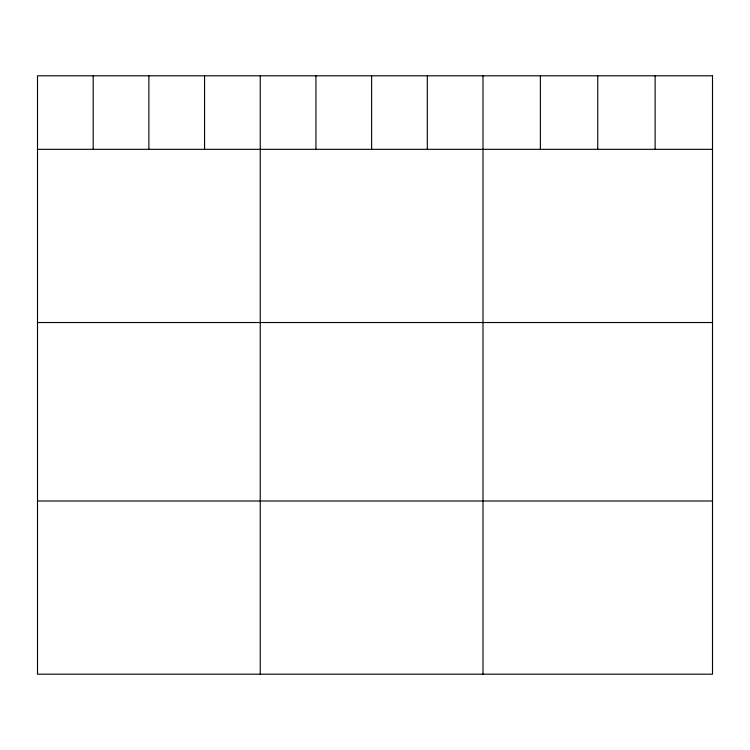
<?xml version="1.0" encoding="UTF-8"?>
<svg xmlns="http://www.w3.org/2000/svg" width="750" height="750" viewBox="0 0 750 750"><rect width="100%" height="100%" fill="white"/><g stroke="black" fill="none" stroke-linecap="round" stroke-linejoin="round"><path stroke-width="1.12" d="M37.5 149.325L712.5 149.325M37.5 322.528L712.5 322.528M37.5 500.991L712.5 500.991M655.125 75.806L655.125 149.325M597.75 75.806L597.75 149.325M540.375 75.806L540.375 149.325M483 75.806L483 674.194M427.312 75.806L427.312 149.325M371.625 75.806L371.625 149.325M315.938 75.806L315.938 149.325M260.25 75.806L260.25 674.194M204.562 75.806L204.562 149.325M148.875 75.806L148.875 149.325M93.188 75.806L93.188 149.325M712.5 75.806L37.5 75.806L37.5 674.194L712.5 674.194L712.5 75.806"/></g></svg>
